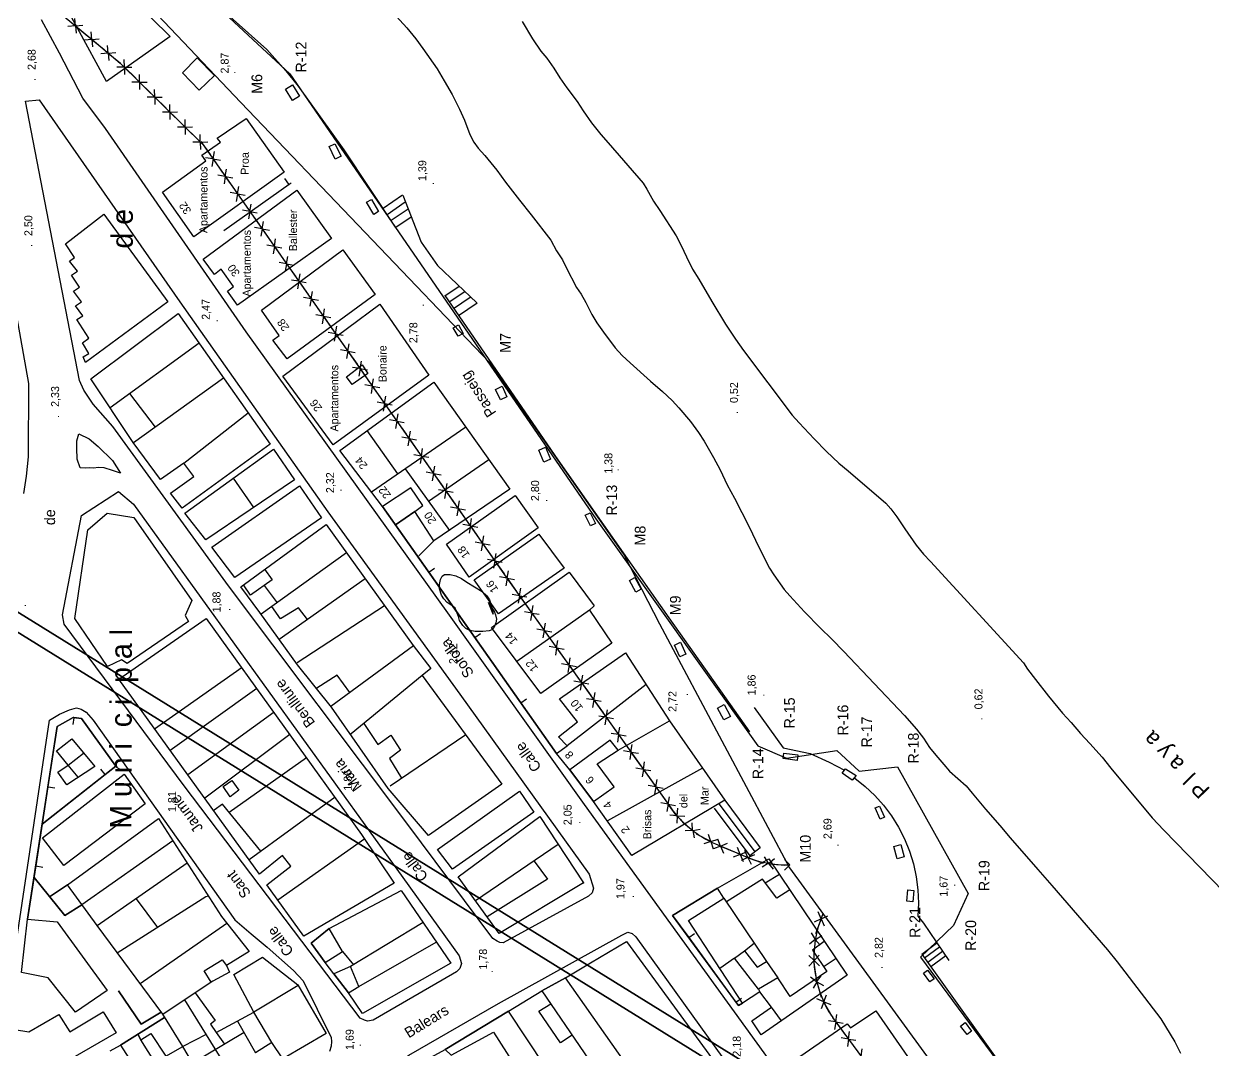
# Model space of a CAD drawing. Extents: x 748454 to 749044, y 4316681 to 4317708.
# Drawn here: x 748690 to 748912.9, y 4316822.8 to 4317015.2 of the extents above; entities that cross this region are included whole.
import ezdxf
from ezdxf.enums import TextEntityAlignment as Align

# ---------------------------------------------------------------- set-up
doc = ezdxf.new("R2010")
doc.units = 0
doc.linetypes.add('DASHED', pattern=[0])
doc.linetypes.add('DIVIDE', pattern=[0])
doc.layers.get('0').update_dxf_attribs({"linetype": 'CONTINUOUS'})
for name, color, linetype in [('1', 7, 'CONTINUOUS'), ('11', 7, 'CONTINUOUS'), ('24', 7, 'CONTINUOUS'), ('3', 7, 'CONTINUOUS'), ('32', 7, 'CONTINUOUS'), ('33', 7, 'CONTINUOUS'), ('39', 7, 'CONTINUOUS'), ('44', 7, 'CONTINUOUS'), ('48', 7, 'CONTINUOUS'), ('50', 7, 'CONTINUOUS'), ('53', 7, 'CONTINUOUS'), ('PATTERN_CLASS', 7, 'CONTINUOUS')]:
    doc.layers.add(name, color=color, linetype=linetype)

msp = doc.modelspace()

# ---------------------------------------------------------------- linework, layer by layer
at = {"layer": '1', "color": 0, "linetype": 'CONTINUOUS'}
for p, q in [((748739.73, 4316985.13), (748738.98, 4316986.19)), ((748757.36, 4316980.62), (748761.03, 4316983.12)), ((748758.13, 4316979.48), (748761.53, 4316981.8)), ((748758.88, 4316978.38), (748762.04, 4316980.54)), ((748759.77, 4316977.07), (748762.63, 4316979.02)), ((748768.95, 4316964.22), (748771.61, 4316966.04)), ((748769.76, 4316963.06), (748772.67, 4316965.04)), ((748770.59, 4316961.85), (748773.69, 4316963.97)), ((748771.51, 4316960.5), (748774.97, 4316962.86)), ((748757.27, 4316924.68), (748765.91, 4316912.42)), ((748763.32, 4316923.74), (748759.67, 4316921.28)), ((748764.08, 4316915.46), (748766.89, 4316918.25)), ((748765.93, 4316912.42), (748766.99, 4316913.17)), ((748765.91, 4316912.41), (748774.55, 4316900.15)), ((748774.57, 4316900.15), (748775.63, 4316900.9)), ((748783.21, 4316887.88), (748784.27, 4316888.63)), ((748699.42, 4316885.11), (748699.25, 4316883.83)), ((748705.27, 4316874.44), (748704.46, 4316875.46)), ((748792.38, 4316875.34), (748796.82, 4316869.39)), ((748694.57, 4316872.14), (748692.29, 4316857.32)), ((748694.58, 4316872.14), (748695.87, 4316871.94)), ((748820.37, 4316868.88), (748827.04, 4316859.93)), ((748821.39, 4316869.64), (748828.06, 4316860.69)), ((748819.41, 4316868.16), (748826.08, 4316859.21)), ((748828.06, 4316860.69), (748826.08, 4316859.21)), ((748692.29, 4316857.31), (748690.75, 4316847.33)), ((748692.3, 4316857.31), (748693.59, 4316857.11)), ((748698.2, 4316853.77), (748694.88, 4316851.52)), ((748857.57, 4316847.88), (748858.62, 4316846.56)), ((748858.62, 4316846.56), (748863.38, 4316839.56)), ((748814.66, 4316843.89), (748815.71, 4316844.66)), ((748858.31, 4316840.8), (748861.08, 4316842.86)), ((748858.85, 4316840.07), (748861.62, 4316842.13)), ((748858.31, 4316840.8), (748876.71, 4316815.11)), ((748859.45, 4316839.26), (748862.22, 4316841.32)), ((748860.04, 4316838.46), (748862.81, 4316840.52)), ((748748.12, 4316837.08), (748750.91, 4316833.53)), ((748791.58, 4316836.31), (748787.13, 4316833.91)), ((748823.49, 4316831.77), (748824.54, 4316832.53)), ((748716.43, 4316828.92), (748708.15, 4316823.74)), ((748780.84, 4316830.06), (748769.03, 4316822.9)), ((748711.95, 4316824.72), (748711.39, 4316825.77))]:
    msp.add_line(p, q, dxfattribs=at)
for points in [[(748711.91, 4317030.58), (748714.7, 4317028.09), (748723.93, 4317021.1), (748729.28, 4317016.03), (748735.59, 4317010.39), (748739.17, 4317006.39), (748741.44, 4317003.54), (748750.02, 4316991.57), (748759.66, 4316977.07)], [(748719.78, 4317006.02), (748722.53, 4317008.85), (748725.8, 4317005.51), (748722.92, 4317002.75), (748719.78, 4317006.02)], [(748739.1, 4317002.97), (748740.37, 4317003.76), (748741.68, 4317001.64), (748740.41, 4317000.85), (748739.1, 4317002.97)], [(748738.83, 4316987.4), (748721.92, 4316975.24), (748716.01, 4316983.67), (748724.14, 4316989.5), (748723.41, 4316990.58), (748726.87, 4316993.01), (748726.3, 4316993.79), (748731.68, 4316997.46), (748738.83, 4316987.4)], [(748747.24, 4316992.19), (748748.32, 4316992.72), (748749.48, 4316990.38), (748748.4, 4316989.85), (748747.24, 4316992.19)], [(748727.5, 4316976.44), (748739.74, 4316985.12), (748740.12, 4316985.39)], [(748747.69, 4316974.95), (748730.09, 4316962.48), (748728.19, 4316965.06), (748729.33, 4316965.95), (748727.05, 4316969.18), (748725.75, 4316968.23), (748723.62, 4316971.09), (748741.21, 4316984.03), (748747.69, 4316974.95)], [(748754.28, 4316981.74), (748755.2, 4316982.28), (748756.53, 4316980.02), (748755.61, 4316979.48), (748754.28, 4316981.74)], [(748761.04, 4316983.09), (748764.48, 4316974.29), (748767.55, 4316969.9), (748774.94, 4316962.88)], [(748717.03, 4316963.07), (748701.58, 4316951.73), (748701.13, 4316952.74), (748702.22, 4316953.42), (748701.06, 4316955.42), (748702.2, 4316956.27), (748699.98, 4316959.77), (748701.09, 4316960.43), (748699.74, 4316962.33), (748700.85, 4316963.07), (748699.38, 4316965.1), (748700.45, 4316965.8), (748698.99, 4316968.09), (748700.1, 4316968.83), (748698.62, 4316970.7), (748699.54, 4316971.42), (748697.82, 4316973.95), (748705.02, 4316979.51), (748717.03, 4316963.07)], [(748755.87, 4316964.46), (748739.41, 4316952.39), (748736.73, 4316955.87), (748737.87, 4316956.76), (748734.57, 4316961.51), (748749.81, 4316972.83), (748755.87, 4316964.46)], [(748768.92, 4316964.27), (748790.12, 4316933.48), (748810.91, 4316903.83), (748826.02, 4316882.45)], [(748765.96, 4316949.31), (748748, 4316936.24), (748738.59, 4316949.12), (748756.74, 4316962.64), (748765.96, 4316949.31)], [(748718.96, 4316960.9), (748736.18, 4316936.4), (748719.7, 4316924.37), (748717.51, 4316927.19), (748721.87, 4316930.36), (748720.01, 4316932.81), (748715.68, 4316929.79), (748710.54, 4316936.72), (748702.6, 4316948.67), (748718.96, 4316960.9)], [(748770.51, 4316958.22), (748771.47, 4316958.77), (748772.38, 4316957.17), (748771.42, 4316956.62), (748770.51, 4316958.22)], [(748750.51, 4316949.04), (748753.43, 4316951.27), (748754.51, 4316949.67), (748751.58, 4316947.6), (748750.51, 4316949.04)], [(748781.11, 4316927.93), (748766.89, 4316918.25), (748763.32, 4316923.74), (748764.83, 4316924.89), (748762.57, 4316928.23), (748757.27, 4316924.68), (748749.27, 4316935.23), (748766.89, 4316948.04), (748781.11, 4316927.93)], [(748778.45, 4316946.67), (748779.66, 4316947.24), (748780.58, 4316945.29), (748779.37, 4316944.72), (748778.45, 4316946.67)], [(748720.21, 4316923.48), (748736.82, 4316935.44), (748740.78, 4316929.7), (748724.18, 4316918.48), (748720.21, 4316923.48)], [(748786.54, 4316935.27), (748787.81, 4316935.81), (748788.76, 4316933.57), (748787.49, 4316933.03), (748786.54, 4316935.27)], [(748725.29, 4316917.06), (748741.69, 4316928.56), (748745.8, 4316922.58), (748729.57, 4316911.41), (748725.29, 4316917.06)], [(748786.41, 4316920.69), (748773.52, 4316911.47), (748769.27, 4316917.62), (748782.1, 4316926.76), (748786.41, 4316920.69)], [(748721.54, 4316907.06), (748720.29, 4316904.3), (748720.9, 4316903.15), (748709.41, 4316895.26), (748708.33, 4316895.98), (748705.73, 4316894.68), (748699.59, 4316903.71), (748702.04, 4316920.33), (748705.63, 4316923.44), (748710.67, 4316922.66), (748721.54, 4316907.06)], [(748795.25, 4316923.06), (748796.19, 4316923.53), (748797.19, 4316921.54), (748796.25, 4316921.07), (748795.25, 4316923.06)], [(748730.69, 4316909.67), (748746.69, 4316921.36), (748762.98, 4316898.66), (748766.29, 4316894.33), (748764.69, 4316893.05), (748779.6, 4316872.64), (748765.89, 4316863.03), (748758.34, 4316871.81), (748747.7, 4316887.07), (748741.31, 4316895.01), (748734.28, 4316904.82), (748730.69, 4316909.67)], [(748791.27, 4316913.13), (748779, 4316904.6), (748774.41, 4316910.93), (748786.56, 4316919.51), (748791.27, 4316913.13)], [(748800.26, 4316899.09), (748786.91, 4316889.65), (748777.67, 4316901.99), (748792.26, 4316912.42), (748796.9, 4316906.08), (748796.06, 4316905.3), (748800.26, 4316899.09)], [(748803.56, 4316910.85), (748804.55, 4316911.37), (748805.7, 4316909.19), (748804.71, 4316908.67), (748803.56, 4316910.85)], [(748759.47, 4316854.06), (748742.54, 4316844.17), (748735.55, 4316853.77), (748740.08, 4316857.25), (748738.54, 4316859.27), (748734.21, 4316855.8), (748707.85, 4316892.31), (748724.24, 4316903.7), (748753.35, 4316863.24), (748759.47, 4316854.06)], [(748774.56, 4316900.14), (748783.2, 4316887.88), (748789.87, 4316878.41)], [(748821.39, 4316869.64), (748803.98, 4316859.3), (748796.82, 4316869.39), (748800.69, 4316872.15), (748797.48, 4316876.46), (748801.42, 4316879.04), (748799.92, 4316880.88), (748792.38, 4316875.34), (748789.87, 4316878.41), (748791.86, 4316879.84), (748790.25, 4316881.5), (748793.8, 4316884.33), (748790.44, 4316888.62), (748802.78, 4316897.29), (748811.04, 4316884.5), (748821.39, 4316869.64)], [(748811.98, 4316898.73), (748813.11, 4316899.25), (748814.12, 4316897.04), (748812.99, 4316896.52), (748811.98, 4316898.73)], [(748820.05, 4316886.91), (748821.3, 4316887.56), (748822.44, 4316885.35), (748821.19, 4316884.7), (748820.05, 4316886.91)], [(748826.92, 4316887), (748832.33, 4316879.46), (748837.41, 4316878.39), (748840.93, 4316876.79), (748843.82, 4316875.27)], [(748693.49, 4316865.14), (748705.27, 4316874.43), (748707.29, 4316876.02), (748700.85, 4316884.94), (748699.43, 4316885.13)], [(748699.42, 4316885.13), (748699.26, 4316885.15), (748696.31, 4316883.44), (748694.57, 4316872.15)], [(748703.34, 4316875.97), (748698.07, 4316872.52), (748696.4, 4316874.89), (748698.32, 4316876.23), (748696.17, 4316878.91), (748699.05, 4316881.12), (748703.34, 4316875.97)], [(748832.48, 4316878.46), (748835.11, 4316878.12), (748834.98, 4316877.09), (748832.35, 4316877.43), (748832.48, 4316878.46)], [(748843.4, 4316874.74), (748844.02, 4316875.52), (748845.99, 4316874.28), (748845.28, 4316873.41), (748843.4, 4316874.74)], [(748712.81, 4316868.95), (748697.54, 4316857.38), (748693.52, 4316862.59), (748708.87, 4316874.54), (748712.81, 4316868.95)], [(748730.32, 4316871.53), (748728.68, 4316870.3), (748727.38, 4316872.24), (748729.01, 4316873.35), (748730.32, 4316871.53)], [(748845.74, 4316873.76), (748847.69, 4316872.23), (748849.5, 4316870.53), (748851.16, 4316868.69), (748852.65, 4316866.71), (748853.96, 4316864.6), (748855.09, 4316862.39), (748856.02, 4316860.09), (748856.75, 4316857.72), (748857.28, 4316855.3), (748857.59, 4316852.84), (748857.68, 4316850.36), (748857.57, 4316847.88)], [(748767.57, 4316860.41), (748782.96, 4316871.33), (748785.64, 4316867.39), (748770.4, 4316856.69), (748767.57, 4316860.41)], [(748849.58, 4316868.19), (748850.42, 4316868.55), (748851.33, 4316866.43), (748850.49, 4316866.07), (748849.58, 4316868.19)], [(748714.71, 4316820.32), (748711.95, 4316824.72), (748713.87, 4316825.91), (748716.63, 4316821.62), (748719.86, 4316823.49), (748716.06, 4316829.5), (748703.76, 4316846.12), (748698.2, 4316853.77), (748715.25, 4316866.22)], [(748715.25, 4316866.22), (748727.08, 4316847.82), (748732.28, 4316841.26), (748728.01, 4316838.63), (748728.6, 4316837.42), (748725.48, 4316835.71), (748722.15, 4316833.53), (748725.87, 4316828.31), (748725.01, 4316827.67), (748726.1, 4316826.07), (748733.15, 4316829.89), (748729.41, 4316836.94), (748734.76, 4316840.21), (748741.38, 4316835.05), (748746.69, 4316825.9), (748738.56, 4316821.12), (748736.5, 4316824.24), (748733.47, 4316822.3)], [(748786.77, 4316866.56), (748794.93, 4316854.12), (748779.12, 4316844.65), (748771.41, 4316855.29), (748786.77, 4316866.56)], [(748853.07, 4316860.96), (748854.39, 4316861.31), (748855.01, 4316859), (748853.69, 4316858.65), (748853.07, 4316860.96)], [(748844.36, 4316836.85), (748828.21, 4316825.63), (748826.49, 4316828.3), (748830.17, 4316830.84), (748827.95, 4316833.73), (748824.72, 4316831.61), (748814.61, 4316847.1), (748821.21, 4316851.28), (748820.03, 4316853.17), (748829.67, 4316858.66), (748844.36, 4316836.85)], [(748691.95, 4316855.13), (748697.7, 4316848.03), (748700.91, 4316850.03)], [(748770.07, 4316839.1), (748753.5, 4316829.67), (748750.91, 4316833.53), (748752.81, 4316834.71), (748751.28, 4316838.44), (748748.12, 4316837.08), (748746.53, 4316839.2), (748749.78, 4316841.3), (748747.27, 4316845.56), (748760.77, 4316852.69), (748770.07, 4316839.1)], [(748820.03, 4316853.17), (748811.61, 4316848.05), (748814.64, 4316843.89), (748823.48, 4316831.76), (748823.94, 4316831.13), (748824.72, 4316831.61)], [(748855.68, 4316852.84), (748856.8, 4316852.74), (748856.61, 4316850.59), (748855.49, 4316850.69), (748855.68, 4316852.84)], [(748705.67, 4316833.94), (748699.75, 4316829.91), (748694.61, 4316836.31), (748689.62, 4316837.33), (748690.75, 4316847.33), (748696.3, 4316846.82), (748705.67, 4316833.94)], [(748747.27, 4316845.56), (748743.91, 4316842.83), (748746.53, 4316839.2)], [(748820.28, 4316819.49), (748809.05, 4316811.44), (748791.58, 4316836.31), (748796.23, 4316839.14), (748802.99, 4316843.14), (748820.28, 4316819.49)], [(748827.73, 4316834.19), (748823.21, 4316840.01), (748825.09, 4316841.38), (748827.47, 4316838.36), (748829.23, 4316839.37), (748831.31, 4316836.31), (748827.73, 4316834.19)], [(748858.64, 4316837.22), (748859.41, 4316837.79), (748860.61, 4316836.15), (748859.84, 4316835.58), (748858.64, 4316837.22)], [(748707.77, 4316833.92), (748712, 4316827.62), (748715.78, 4316829.87)], [(748802.99, 4316810.66), (748796.86, 4316806.38), (748791.93, 4316813.6), (748780.49, 4316806.44), (748787.22, 4316796.07), (748780.89, 4316791.61), (748761.57, 4316818.82), (748769.03, 4316822.9), (748770.14, 4316821.84), (748778.06, 4316826.18), (748783.92, 4316816.97), (748787.72, 4316819.71), (748780.84, 4316830.06), (748787.13, 4316833.91), (748802.99, 4316810.66)], [(748707.35, 4316826.02), (748692.3, 4316817.33), (748686.92, 4316817.84), (748688.31, 4316826.64), (748690.97, 4316826.24), (748696.59, 4316829.44), (748698.65, 4316826.24), (748704.91, 4316829.97), (748707.35, 4316826.02)], [(748849.7, 4316830.14), (748858.34, 4316817.7), (748843.71, 4316807.54), (748834.67, 4316821), (748844.36, 4316827.7), (748844.97, 4316826.95), (748849.7, 4316830.14)], [(748865.57, 4316827.29), (748866.43, 4316827.95), (748867.66, 4316826.36), (748866.8, 4316825.7), (748865.57, 4316827.29)], [(748706.2, 4316822.63), (748708.15, 4316823.74), (748711.42, 4316818.63)]]:
    msp.add_lwpolyline(points, dxfattribs=at)
at = {"layer": '11', "color": 0, "linetype": 'CONTINUOUS'}
for points in [[(748677.54, 4317021.69), (748683.01, 4316992.05), (748690.93, 4316947.77), (748690.88, 4316933.99), (748690.51, 4316930.42), (748689.95, 4316927.13)], [(748923.79, 4316700), (748922.47, 4316701.56), (748918.82, 4316705.88), (748903.36, 4316724.68), (748900.81, 4316725.14), (748895.61, 4316731.25), (748857.47, 4316782.98), (748831.69, 4316818.24), (748795.1, 4316868.82), (748769.52, 4316904.75), (748731.71, 4316957.44), (748705.33, 4316995.57), (748701.1, 4317001.26), (748696.71, 4317009.71), (748693.37, 4317015.93)], [(748795.97, 4316855.77), (748796.78, 4316853.17), (748796.55, 4316852.27), (748795.87, 4316851.64), (748779.86, 4316842.92), (748779.27, 4316842.99), (748778.73, 4316843.22), (748777.92, 4316843.7), (748761.8, 4316865.33), (748728.38, 4316909.83), (748706.71, 4316939.72), (748703.05, 4316943.9), (748701.31, 4316946.53), (748700.47, 4316948.33), (748690.33, 4317000.7), (748692.91, 4317000.92), (748719.26, 4316963.05), (748747.04, 4316923.72)], [(748708.17, 4316930.98), (748706.68, 4316931.44), (748705.09, 4316931.97), (748703.97, 4316931.99), (748703.13, 4316931.92), (748702.43, 4316931.93), (748701.67, 4316931.87), (748700.59, 4316931.93), (748700.06, 4316933.57), (748699.95, 4316935.63), (748700, 4316937.03), (748700.33, 4316938.31), (748702.29, 4316937.39), (748703.95, 4316935.94), (748706.67, 4316933.31), (748708.17, 4316930.98)], [(748771.63, 4316840.46), (748772.04, 4316839), (748771.77, 4316838.1), (748771.11, 4316837.45), (748770.39, 4316837.03), (748755.53, 4316828.4), (748754.42, 4316828.19), (748753.9, 4316828.4), (748753.04, 4316828.79), (748720.06, 4316872.34), (748697.57, 4316902.67), (748697.28, 4316904.4), (748700.87, 4316923.01), (748707.76, 4316927.49), (748710.6, 4316925.13), (748761.08, 4316855.15), (748771.63, 4316840.46)], [(748747.04, 4316923.72), (748771.73, 4316889.51), (748795.97, 4316855.77)], [(748686.83, 4316831.07), (748694.83, 4316884.64), (748696.7, 4316885.8), (748698.58, 4316886.6), (748699.93, 4316886.95), (748700.81, 4316886.7), (748701.7, 4316886.14), (748703.02, 4316884.66), (748729.58, 4316847.23), (748732.64, 4316844.58), (748735.62, 4316842.11), (748740.57, 4316837.73), (748742.36, 4316835.75), (748747.64, 4316825.18), (748747.67, 4316824.4), (748747.63, 4316823.51), (748747.34, 4316822.54)], [(748821.17, 4316821.13), (748821.73, 4316820.09), (748821.29, 4316819.2), (748802.11, 4316805.55), (748780.9, 4316790.8), (748779.91, 4316790.67), (748760.08, 4316817.77), (748759.96, 4316818.97), (748760.21, 4316819.89), (748760.46, 4316820.33), (748760.91, 4316820.86), (748761.1, 4316821.05), (748761.61, 4316821.43), (748762.18, 4316821.83), (748778.99, 4316831.53), (748802.1, 4316844.36), (748803.23, 4316844.87), (748804.03, 4316844.67), (748804.7, 4316844.03), (748821.17, 4316821.13)]]:
    msp.add_lwpolyline(points, dxfattribs=at)
msp.add_point((748794.93, 4316854.12), dxfattribs=at)
at = {"layer": '24', "color": 0, "linetype": 'CONTINUOUS'}
msp.add_lwpolyline([(748783.44, 4317015.61), (748785.38, 4317012.41), (748786.94, 4317010.06), (748788.03, 4317008.74), (748789.36, 4317006.9), (748790.48, 4317005.08), (748791.81, 4317003.2), (748793.75, 4317000.62), (748794.87, 4316998.87), (748796.44, 4316996.65), (748798.15, 4316994.44), (748799.56, 4316992.87), (748806.08, 4316985.33), (748806.78, 4316984.22), (748808.07, 4316981.94), (748809.23, 4316980.2), (748812.29, 4316975.43), (748813.22, 4316973.67), (748814.2, 4316971.51), (748815.38, 4316969.22), (748816.54, 4316967.3), (748818.96, 4316963.13), (748821.52, 4316958.91), (748823.38, 4316956.06), (748824.89, 4316953.98), (748834.05, 4316941.82), (748835.33, 4316940.39), (748838.13, 4316937.37), (748840.45, 4316935.03), (748842.79, 4316932.81), (748844.51, 4316931.39), (748851.58, 4316925.33), (748852.54, 4316924.26), (748853.65, 4316922.75), (748855.15, 4316920.5), (748857.26, 4316917.47), (748858.62, 4316915.78), (748859.96, 4316914.37), (748877.35, 4316895.38), (748878.13, 4316894.23), (748879.63, 4316892.26), (748882.08, 4316889.17), (748884.71, 4316885.97), (748886.32, 4316884.23), (748888.06, 4316882.16), (748889.8, 4316880.29), (748892.11, 4316877.69), (748893.75, 4316875.65), (748901.5, 4316866.35), (748903.68, 4316864.03), (748914.93, 4316852.49)], dxfattribs=at)
at = {"layer": '3', "color": 0, "linetype": 'CONTINUOUS'}
for p, q in [((748722.89, 4316955.3), (748706.21, 4316943.23)), ((748727.48, 4316948.78), (748710.62, 4316936.62)), ((748714.74, 4316939.59), (748709.89, 4316945.9)), ((748720.01, 4316932.81), (748732.07, 4316942.25)), ((748772.86, 4316939.57), (748755.19, 4316927.42)), ((748760.14, 4316930.83), (748754.37, 4316938.94)), ((748777.2, 4316933.46), (748765.88, 4316925.66)), ((748761.49, 4316931.75), (748769.79, 4316920.22)), ((748729.25, 4316929.99), (748733.11, 4316924.52)), ((748750.5, 4316916.05), (748734.51, 4316904.49)), ((748754.02, 4316911.15), (748737.91, 4316899.76)), ((748735.11, 4316909.92), (748737.52, 4316906.66)), ((748757.63, 4316906.11), (748741.25, 4316895.41)), ((748796.06, 4316905.3), (748782.41, 4316895.66)), ((748763.05, 4316898.57), (748747.59, 4316887.2)), ((748714.55, 4316883.04), (748730.94, 4316894.6)), ((748764.69, 4316893.05), (748751.36, 4316882.07)), ((748733.68, 4316890.59), (748717.47, 4316878.98)), ((748806.64, 4316891.31), (748791.86, 4316879.84)), ((748720.75, 4316874.44), (748736.94, 4316886.22)), ((748801.42, 4316879.04), (748811.04, 4316884.5)), ((748739.91, 4316881.93), (748723.95, 4316870.01)), ((748751.36, 4316882.07), (748751.28, 4316881.94)), ((748772.85, 4316881.88), (748758.67, 4316872.3)), ((748728.5, 4316867.37), (748742.99, 4316877.63)), ((748817.22, 4316875.62), (748799.4, 4316865.75)), ((748748.4, 4316870.2), (748732.27, 4316858.49)), ((748717.96, 4316862.01), (748700.92, 4316850.03)), ((748753.97, 4316862.42), (748737.62, 4316850.92)), ((748790.2, 4316861.32), (748774.67, 4316850.8)), ((748720.64, 4316857.83), (748703.79, 4316846.08)), ((748828.97, 4316854.16), (748831.63, 4316855.76)), ((748724.14, 4316851.51), (748707.56, 4316840.99)), ((748711.09, 4316851.17), (748715.12, 4316845.79)), ((748724.63, 4316851.64), (748724.14, 4316851.51)), ((748821.21, 4316851.28), (748829.23, 4316839.37)), ((748728.11, 4316846.52), (748711.84, 4316835.2)), ((748764.87, 4316846.69), (748751.28, 4316838.44)), ((748752.81, 4316834.71), (748767.31, 4316843)), ((748825.09, 4316841.38), (748826.9, 4316842.82)), ((748749.78, 4316841.3), (748751.83, 4316838.78)), ((748823.21, 4316840.01), (748820.48, 4316838.11)), ((748842.26, 4316839.97), (748840.01, 4316838.44)), ((748741.47, 4316834.9), (748733.15, 4316829.89)), ((748722.15, 4316833.53), (748716.08, 4316829.47)), ((748827.73, 4316834.19), (748827.95, 4316833.73)), ((748720.16, 4316832.2), (748730.27, 4316815.93)), ((748832, 4316828.3), (748830.17, 4316830.84)), ((748730.08, 4316828.23), (748733.47, 4316822.3)), ((748736.5, 4316824.24), (748733.15, 4316829.89)), ((748731.31, 4316826.07), (748691.38, 4316802.37)), ((748726.1, 4316826.07), (748727.66, 4316823.9)), ((748724.19, 4316825.7), (748719.86, 4316823.49)), ((748725.94, 4316813.26), (748719.86, 4316823.49))]:
    msp.add_line(p, q, dxfattribs=at)
for points in [[(748735.16, 4316912.93), (748736.56, 4316910.93), (748732.5, 4316908.11), (748731.21, 4316910.05)], [(748743.22, 4316903.52), (748741.53, 4316905.68), (748738.12, 4316903.67), (748736.53, 4316905.95)], [(748751.15, 4316889.82), (748748.79, 4316893.1), (748744.95, 4316890.63)], [(748753.76, 4316884.04), (748756.41, 4316880.08), (748758.82, 4316881.86), (748760.66, 4316879.03), (748758.56, 4316877.45), (748760.84, 4316873.76)], [(748700.23, 4316873.93), (748698.32, 4316876.23), (748701.24, 4316878.48)], [(748734.47, 4316860.08), (748727.27, 4316868.87), (748725.73, 4316867.78)], [(748785.65, 4316858.24), (748788.16, 4316854.81), (748776.85, 4316847.79)], [(748833.61, 4316852.81), (748831.16, 4316851.25), (748828.44, 4316854.86), (748821.7, 4316850.56)], [(748840.04, 4316843.17), (748837.81, 4316841.5), (748840.5, 4316837.53), (748833.65, 4316832.82), (748831.31, 4316836.31)], [(748725.15, 4316835.5), (748723.84, 4316837.67), (748727.23, 4316839.74), (748728.01, 4316838.63)], [(748792.8, 4316825.59), (748790.59, 4316824.16), (748786.55, 4316830.07), (748788.79, 4316831.47)]]:
    msp.add_lwpolyline(points, dxfattribs=at)
at = {"layer": '32', "color": 0, "linetype": 'DASHED'}
msp.add_lwpolyline([(748500, 4317283.54), (748506.28, 4317275.92), (748541.62, 4317231.65), (748600.74, 4317157.9), (748659.93, 4317082.38), (748685.19, 4317052.54), (748688.19, 4317054.54), (748699.02, 4317042.59), (748716.23, 4317026.88), (748721.66, 4317022.82), (748739.87, 4317005.81), (748797.21, 4316922.4), (748827.57, 4316879.83), (748832.96, 4316877.52), (748842.42, 4316878.95), (748846.58, 4316875.06), (748853.75, 4316875.92), (748867, 4316852.13), (748864.27, 4316846.14), (748858.09, 4316840.23), (748899.57, 4316784), (748918.43, 4316758.11)], dxfattribs=at)
at = {"layer": '33', "color": 0, "linetype": 'CONTINUOUS'}
for p, q in [((748699.7, 4317014.83), (748699.57, 4317016.23)), ((748699.7, 4317014.83), (748698.29, 4317014.69)), ((748699.7, 4317014.83), (748701.11, 4317014.96)), ((748699.7, 4317014.83), (748699.84, 4317013.42)), ((748699.7, 4317014.83), (748702.01, 4317012.91)), ((748702.79, 4317012.28), (748702.65, 4317013.69)), ((748702.79, 4317012.28), (748701.38, 4317012.14)), ((748702.79, 4317012.28), (748704.19, 4317012.41)), ((748702.79, 4317012.28), (748702.92, 4317010.87)), ((748702.79, 4317012.28), (748705.09, 4317010.36)), ((748705.86, 4317009.72), (748705.73, 4317011.13)), ((748705.86, 4317009.72), (748704.45, 4317009.59)), ((748705.86, 4317009.72), (748707.27, 4317009.85)), ((748705.86, 4317009.72), (748705.99, 4317008.31)), ((748705.86, 4317009.72), (748708.17, 4317007.8)), ((748708.88, 4317007.09), (748707.46, 4317007.09)), ((748708.88, 4317007.09), (748708.87, 4317008.51)), ((748708.88, 4317007.09), (748710.29, 4317007.1)), ((748708.88, 4317007.09), (748708.88, 4317005.68)), ((748708.88, 4317007.09), (748711.01, 4317004.99)), ((748711.72, 4317004.28), (748710.31, 4317004.28)), ((748711.72, 4317004.28), (748711.71, 4317005.7)), ((748711.72, 4317004.28), (748713.14, 4317004.29)), ((748711.72, 4317004.28), (748711.73, 4317002.87)), ((748711.72, 4317004.28), (748713.86, 4317002.18)), ((748714.57, 4317001.47), (748714.56, 4317002.89)), ((748714.57, 4317001.47), (748713.15, 4317001.47)), ((748714.57, 4317001.47), (748715.98, 4317001.48)), ((748714.57, 4317001.47), (748714.58, 4317000.06)), ((748714.57, 4317001.47), (748716.7, 4316999.37)), ((748717.42, 4316998.66), (748717.41, 4317000.08)), ((748717.42, 4316998.66), (748716, 4316998.66)), ((748717.42, 4316998.66), (748718.83, 4316998.67)), ((748717.42, 4316998.66), (748717.42, 4316997.25)), ((748717.42, 4316998.66), (748719.55, 4316996.56)), ((748720.26, 4316995.85), (748718.85, 4316995.85)), ((748720.26, 4316995.85), (748720.25, 4316997.27)), ((748720.26, 4316995.85), (748721.68, 4316995.86)), ((748720.26, 4316995.85), (748720.27, 4316994.44)), ((748720.26, 4316995.85), (748722.4, 4316993.75)), ((748723.11, 4316993.04), (748721.69, 4316993.04)), ((748723.11, 4316993.04), (748723.1, 4316994.46)), ((748723.11, 4316993.04), (748724.52, 4316993.05)), ((748723.11, 4316993.04), (748723.12, 4316991.63)), ((748723.21, 4316993.13), (748724.93, 4316990.67)), ((748725.51, 4316989.86), (748725.75, 4316991.25)), ((748725.51, 4316989.86), (748724.11, 4316990.1)), ((748725.51, 4316989.86), (748725.26, 4316988.46)), ((748725.51, 4316989.86), (748726.9, 4316989.61)), ((748725.51, 4316989.86), (748727.23, 4316987.4)), ((748727.8, 4316986.58), (748726.41, 4316986.83)), ((748727.8, 4316986.58), (748727.56, 4316985.19)), ((748727.8, 4316986.58), (748728.05, 4316987.97)), ((748727.8, 4316986.58), (748729.2, 4316986.34)), ((748727.8, 4316986.58), (748729.52, 4316984.12)), ((748730.1, 4316983.3), (748730.34, 4316984.7)), ((748730.1, 4316983.3), (748728.71, 4316983.55)), ((748730.1, 4316983.3), (748729.85, 4316981.91)), ((748730.1, 4316983.3), (748731.49, 4316983.06)), ((748730.1, 4316983.3), (748731.82, 4316980.85)), ((748732.39, 4316980.03), (748731, 4316980.27)), ((748732.39, 4316980.03), (748732.15, 4316978.64)), ((748732.39, 4316980.03), (748732.64, 4316981.42)), ((748732.39, 4316980.03), (748733.79, 4316979.78)), ((748732.39, 4316980.03), (748734.12, 4316977.57)), ((748734.69, 4316976.75), (748734.94, 4316978.15)), ((748734.69, 4316976.75), (748733.3, 4316977)), ((748734.69, 4316976.75), (748734.45, 4316975.36)), ((748734.69, 4316976.75), (748736.08, 4316976.51)), ((748734.69, 4316976.75), (748736.41, 4316974.3)), ((748736.99, 4316973.48), (748735.59, 4316973.72)), ((748736.99, 4316973.48), (748736.74, 4316972.08)), ((748736.99, 4316973.48), (748737.23, 4316974.87)), ((748736.99, 4316973.48), (748738.38, 4316973.23)), ((748736.99, 4316973.48), (748738.71, 4316971.02)), ((748739.28, 4316970.2), (748739.53, 4316971.6)), ((748739.28, 4316970.2), (748737.89, 4316970.45)), ((748739.28, 4316970.2), (748739.04, 4316968.81)), ((748739.28, 4316970.2), (748740.67, 4316969.96)), ((748739.28, 4316970.2), (748741, 4316967.75)), ((748741.58, 4316966.93), (748740.18, 4316967.17)), ((748741.58, 4316966.93), (748741.33, 4316965.53)), ((748741.58, 4316966.93), (748741.82, 4316968.32)), ((748741.58, 4316966.93), (748742.97, 4316966.68)), ((748741.58, 4316966.93), (748743.3, 4316964.47)), ((748743.87, 4316963.65), (748744.12, 4316965.04)), ((748743.87, 4316963.65), (748742.48, 4316963.9)), ((748743.87, 4316963.65), (748743.63, 4316962.26)), ((748743.87, 4316963.65), (748745.27, 4316963.41)), ((748743.87, 4316963.65), (748745.6, 4316961.19)), ((748746.17, 4316960.38), (748744.78, 4316960.62)), ((748746.17, 4316960.38), (748745.92, 4316958.98)), ((748746.17, 4316960.38), (748746.41, 4316961.77)), ((748746.17, 4316960.38), (748747.56, 4316960.13)), ((748746.17, 4316960.38), (748747.89, 4316957.92)), ((748748.46, 4316957.1), (748747.07, 4316957.34)), ((748748.46, 4316957.1), (748748.71, 4316958.49)), ((748748.46, 4316957.1), (748748.22, 4316955.71)), ((748748.46, 4316957.1), (748749.86, 4316956.85)), ((748748.46, 4316957.1), (748750.19, 4316954.64)), ((748750.76, 4316953.82), (748751.01, 4316955.22)), ((748750.76, 4316953.82), (748749.37, 4316954.07)), ((748750.76, 4316953.82), (748750.52, 4316952.43)), ((748750.76, 4316953.82), (748752.15, 4316953.58)), ((748750.76, 4316953.82), (748752.48, 4316951.37)), ((748753.06, 4316950.55), (748751.66, 4316950.79)), ((748753.06, 4316950.55), (748753.3, 4316951.94)), ((748753.06, 4316950.55), (748752.81, 4316949.16)), ((748753.06, 4316950.55), (748754.45, 4316950.3)), ((748753.06, 4316950.55), (748754.78, 4316948.09)), ((748755.35, 4316947.27), (748755.6, 4316948.67)), ((748755.35, 4316947.27), (748753.96, 4316947.52)), ((748755.35, 4316947.27), (748755.11, 4316945.88)), ((748755.35, 4316947.27), (748756.74, 4316947.03)), ((748755.35, 4316947.27), (748757.07, 4316944.82)), ((748757.65, 4316944), (748756.26, 4316944.24)), ((748757.65, 4316944), (748757.4, 4316942.6)), ((748757.65, 4316944), (748757.89, 4316945.39)), ((748757.65, 4316944), (748759.04, 4316943.75)), ((748757.65, 4316944), (748759.37, 4316941.54)), ((748759.94, 4316940.72), (748760.19, 4316942.11)), ((748759.94, 4316940.72), (748758.55, 4316940.97)), ((748759.94, 4316940.72), (748759.7, 4316939.33)), ((748759.94, 4316940.72), (748761.34, 4316940.48)), ((748759.94, 4316940.72), (748761.67, 4316938.27)), ((748762.24, 4316937.45), (748760.85, 4316937.69)), ((748762.24, 4316937.45), (748761.99, 4316936.05)), ((748762.24, 4316937.45), (748762.48, 4316938.84)), ((748762.24, 4316937.45), (748763.63, 4316937.2)), ((748762.24, 4316937.45), (748763.96, 4316934.99)), ((748764.54, 4316934.17), (748764.78, 4316935.56)), ((748764.54, 4316934.17), (748763.14, 4316934.42)), ((748764.54, 4316934.17), (748764.29, 4316932.78)), ((748764.54, 4316934.17), (748765.93, 4316933.93)), ((748764.54, 4316934.17), (748766.26, 4316931.71)), ((748766.83, 4316930.9), (748765.44, 4316931.14)), ((748766.83, 4316930.9), (748766.59, 4316929.5)), ((748766.83, 4316930.9), (748767.08, 4316932.29)), ((748766.83, 4316930.9), (748768.22, 4316930.65)), ((748766.83, 4316930.9), (748768.55, 4316928.44)), ((748769.13, 4316927.62), (748769.37, 4316929.01)), ((748769.13, 4316927.62), (748767.73, 4316927.86)), ((748769.13, 4316927.62), (748768.88, 4316926.23)), ((748769.13, 4316927.62), (748770.52, 4316927.37)), ((748769.13, 4316927.62), (748770.85, 4316925.16)), ((748771.42, 4316924.34), (748770.03, 4316924.59)), ((748771.42, 4316924.34), (748771.18, 4316922.95)), ((748771.42, 4316924.34), (748771.67, 4316925.74)), ((748771.42, 4316924.34), (748772.82, 4316924.1)), ((748771.42, 4316924.34), (748773.14, 4316921.89)), ((748773.72, 4316921.07), (748773.96, 4316922.46)), ((748773.72, 4316921.07), (748772.33, 4316921.31)), ((748773.72, 4316921.07), (748773.47, 4316919.68)), ((748773.72, 4316921.07), (748775.11, 4316920.82)), ((748773.72, 4316921.07), (748775.44, 4316918.61)), ((748776.01, 4316917.79), (748774.62, 4316918.04)), ((748776.01, 4316917.79), (748775.77, 4316916.4)), ((748776.01, 4316917.79), (748776.26, 4316919.19)), ((748776.01, 4316917.79), (748777.41, 4316917.55)), ((748776.01, 4316917.79), (748777.74, 4316915.34)), ((748778.31, 4316914.52), (748778.55, 4316915.91)), ((748778.31, 4316914.52), (748776.92, 4316914.76)), ((748778.31, 4316914.52), (748778.06, 4316913.12)), ((748778.31, 4316914.52), (748779.7, 4316914.27)), ((748778.31, 4316914.52), (748780.03, 4316912.06)), ((748780.61, 4316911.24), (748779.21, 4316911.49)), ((748780.6, 4316911.24), (748780.37, 4316909.84)), ((748780.6, 4316911.24), (748782, 4316911.01)), ((748780.6, 4316911.24), (748782.34, 4316908.8)), ((748780.61, 4316911.24), (748780.85, 4316912.63)), ((748782.92, 4316907.98), (748783.16, 4316909.38)), ((748782.92, 4316907.98), (748781.53, 4316908.22)), ((748782.92, 4316907.98), (748782.69, 4316906.59)), ((748782.92, 4316907.98), (748784.32, 4316907.75)), ((748782.92, 4316907.98), (748784.67, 4316905.54)), ((748785.25, 4316904.73), (748785.48, 4316906.12)), ((748785.25, 4316904.73), (748783.85, 4316904.96)), ((748785.25, 4316904.73), (748785.01, 4316903.33)), ((748785.25, 4316904.73), (748786.64, 4316904.49)), ((748785.25, 4316904.73), (748786.99, 4316902.28)), ((748787.57, 4316901.47), (748786.17, 4316901.7)), ((748787.57, 4316901.47), (748787.8, 4316902.86)), ((748787.57, 4316901.47), (748787.33, 4316900.07)), ((748787.57, 4316901.47), (748788.96, 4316901.23)), ((748787.57, 4316901.47), (748789.31, 4316899.03)), ((748789.89, 4316898.21), (748790.12, 4316899.61)), ((748789.89, 4316898.21), (748788.5, 4316898.45)), ((748789.89, 4316898.21), (748789.66, 4316896.82)), ((748789.89, 4316898.21), (748791.29, 4316897.98)), ((748789.89, 4316898.21), (748791.63, 4316895.77)), ((748792.21, 4316894.95), (748790.82, 4316895.19)), ((748792.21, 4316894.95), (748791.98, 4316893.56)), ((748792.21, 4316894.95), (748792.45, 4316896.35)), ((748792.21, 4316894.95), (748793.61, 4316894.72)), ((748792.21, 4316894.95), (748793.95, 4316892.51)), ((748794.53, 4316891.7), (748794.77, 4316893.09)), ((748794.53, 4316891.7), (748793.14, 4316891.93)), ((748794.53, 4316891.7), (748794.3, 4316890.3)), ((748794.53, 4316891.7), (748795.93, 4316891.46)), ((748794.53, 4316891.7), (748796.28, 4316889.25)), ((748796.86, 4316888.44), (748795.46, 4316888.67)), ((748796.86, 4316888.44), (748796.62, 4316887.05)), ((748796.86, 4316888.44), (748797.09, 4316889.84)), ((748796.86, 4316888.44), (748798.25, 4316888.21)), ((748796.86, 4316888.44), (748798.6, 4316886)), ((748799.18, 4316885.18), (748799.41, 4316886.58)), ((748799.18, 4316885.18), (748797.78, 4316885.42)), ((748799.18, 4316885.18), (748798.95, 4316883.79)), ((748799.18, 4316885.18), (748800.57, 4316884.95)), ((748799.18, 4316885.18), (748800.92, 4316882.74)), ((748801.5, 4316881.93), (748800.11, 4316882.16)), ((748801.5, 4316881.93), (748801.27, 4316880.53)), ((748801.5, 4316881.93), (748801.73, 4316883.32)), ((748801.5, 4316881.93), (748802.9, 4316881.69)), ((748801.5, 4316881.93), (748803.24, 4316879.48)), ((748803.82, 4316878.67), (748804.06, 4316880.06)), ((748803.82, 4316878.67), (748802.43, 4316878.9)), ((748803.82, 4316878.67), (748803.59, 4316877.27)), ((748803.82, 4316878.67), (748805.22, 4316878.44)), ((748803.82, 4316878.67), (748805.56, 4316876.23)), ((748806.15, 4316875.41), (748804.75, 4316875.65)), ((748806.15, 4316875.41), (748805.91, 4316874.02)), ((748806.15, 4316875.41), (748806.38, 4316876.81)), ((748806.15, 4316875.41), (748807.54, 4316875.18)), ((748806.15, 4316875.41), (748807.89, 4316872.97)), ((748808.47, 4316872.16), (748808.7, 4316873.55)), ((748808.47, 4316872.16), (748807.07, 4316872.39)), ((748808.47, 4316872.16), (748808.23, 4316870.76)), ((748808.47, 4316872.16), (748809.86, 4316871.92)), ((748808.47, 4316872.16), (748810.21, 4316869.71)), ((748810.79, 4316868.9), (748809.39, 4316869.13)), ((748810.79, 4316868.9), (748810.56, 4316867.5)), ((748812.43, 4316866.67), (748810.64, 4316869.08)), ((748810.79, 4316868.9), (748811.02, 4316870.29)), ((748810.79, 4316868.9), (748812.18, 4316868.66)), ((748812.5, 4316866.73), (748811.09, 4316866.82)), ((748812.5, 4316866.73), (748812.42, 4316865.32)), ((748812.5, 4316866.73), (748812.59, 4316868.14)), ((748812.5, 4316866.73), (748813.92, 4316866.64)), ((748815.38, 4316863.96), (748813.13, 4316865.94)), ((748815.38, 4316863.96), (748813.97, 4316863.87)), ((748815.38, 4316863.96), (748815.29, 4316865.37)), ((748815.39, 4316863.97), (748816.78, 4316864.24)), ((748815.39, 4316863.97), (748815.66, 4316862.58)), ((748818.8, 4316861.89), (748816.12, 4316863.25)), ((748818.8, 4316861.89), (748817.46, 4316861.45)), ((748818.8, 4316861.89), (748818.36, 4316863.24)), ((748818.8, 4316861.89), (748820.14, 4316862.34)), ((748818.8, 4316861.89), (748819.24, 4316860.55)), ((748820.61, 4316861.05), (748820.08, 4316862.36)), ((748820.61, 4316861.05), (748821.92, 4316861.57)), ((748820.61, 4316861.05), (748819.3, 4316860.52)), ((748820.61, 4316861.05), (748821.14, 4316859.74)), ((748820.61, 4316861.05), (748823.37, 4316859.87)), ((748824.29, 4316859.48), (748822.98, 4316858.95)), ((748824.29, 4316859.48), (748823.76, 4316860.79)), ((748824.29, 4316859.48), (748825.6, 4316860)), ((748824.29, 4316859.48), (748824.82, 4316858.16)), ((748825.75, 4316858.9), (748825.16, 4316860.19)), ((748825.75, 4316858.9), (748827.04, 4316859.49)), ((748825.75, 4316858.9), (748824.47, 4316858.32)), ((748825.75, 4316858.9), (748826.34, 4316857.62)), ((748825.75, 4316858.9), (748828.57, 4316857.86)), ((748829.59, 4316857.81), (748828.39, 4316857.06)), ((748829.59, 4316857.81), (748828.85, 4316859.01)), ((748829.59, 4316857.8), (748830.69, 4316858.69)), ((748829.59, 4316857.8), (748830.48, 4316856.7)), ((748829.59, 4316857.8), (748832.58, 4316857.49)), ((748833.58, 4316857.52), (748832.56, 4316856.53)), ((748833.58, 4316857.52), (748832.59, 4316858.53)), ((748839.46, 4316847.39), (748838.87, 4316848.68)), ((748839.46, 4316847.39), (748838.17, 4316846.8)), ((748839.46, 4316847.39), (748838.42, 4316844.58)), ((748839.46, 4316847.39), (748840.74, 4316847.99)), ((748839.46, 4316847.39), (748840.05, 4316846.11)), ((748838.37, 4316843.55), (748837.62, 4316844.75)), ((748838.37, 4316843.55), (748839.57, 4316844.3)), ((748838.36, 4316843.55), (748837.27, 4316842.66)), ((748838.36, 4316843.55), (748838.06, 4316840.57)), ((748838.36, 4316843.55), (748839.26, 4316842.46)), ((748838.14, 4316839.57), (748837.12, 4316840.54)), ((748838.14, 4316839.57), (748837.17, 4316838.54)), ((748838, 4316839.55), (748838.46, 4316836.59)), ((748838.14, 4316839.57), (748839.11, 4316840.59)), ((748838.14, 4316839.57), (748839.17, 4316838.59)), ((748838.61, 4316835.6), (748837.47, 4316836.44)), ((748838.65, 4316835.61), (748837.96, 4316834.37)), ((748838.61, 4316835.6), (748839.44, 4316836.74)), ((748838.65, 4316835.61), (748839.89, 4316834.92)), ((748838.65, 4316835.61), (748839.48, 4316832.73)), ((748839.97, 4316831.84), (748840.49, 4316833.16)), ((748839.97, 4316831.84), (748838.66, 4316832.37)), ((748839.97, 4316831.84), (748839.44, 4316830.53)), ((748839.89, 4316831.8), (748841.41, 4316829.22)), ((748839.97, 4316831.84), (748841.28, 4316831.32)), ((748842.2, 4316828.08), (748840.81, 4316828.29)), ((748842.2, 4316828.08), (748841.99, 4316826.68)), ((748842.2, 4316828.08), (748842.41, 4316829.47)), ((748842.2, 4316828.08), (748843.6, 4316827.86)), ((748842.2, 4316828.08), (748843.98, 4316825.66)), ((748844.58, 4316824.86), (748844.79, 4316826.25)), ((748844.58, 4316824.86), (748843.18, 4316825.07)), ((748844.58, 4316824.86), (748844.37, 4316823.46)), ((748844.58, 4316824.86), (748845.98, 4316824.65)), ((748844.58, 4316824.86), (748846.36, 4316822.44)), ((748846.95, 4316821.64), (748847.16, 4316823.04))]:
    msp.add_line(p, q, dxfattribs=at)
at = {"layer": '39', "color": 0, "linetype": 'CONTINUOUS'}
msp.add_lwpolyline([(748500, 4317261.85), (748510.53, 4317249.73), (748569.53, 4317181.8), (748628.43, 4317114.72), (748687.54, 4317045.95), (748730.71, 4317000.47), (748777.29, 4316951.7), (748802.54, 4316915.6), (748809.14, 4316902.7), (748833.5, 4316856.99), (748871.61, 4316804.65), (748909.73, 4316752.3), (748918.43, 4316758.11)], dxfattribs=at)
at = {"layer": '44', "color": 0, "linetype": 'CONTINUOUS'}
msp.add_lwpolyline([(748755.88, 4317021.02), (748761.81, 4317014.48), (748763.53, 4317012.4), (748764.82, 4317010.6), (748767.47, 4317006.76), (748768.83, 4317004.54), (748770.31, 4317001.92), (748771.7, 4316999.23), (748772.61, 4316997.14), (748773.65, 4316994.46), (748774.4, 4316993.03), (748775.21, 4316991.9), (748776.41, 4316990.51), (748778.66, 4316987.77), (748780.31, 4316985.54), (748782.9, 4316982.17), (748785.14, 4316979.38), (748788.78, 4316974.65), (748789.85, 4316972.66), (748790.99, 4316970.94), (748791.68, 4316969.53), (748793.61, 4316965.76), (748794.46, 4316964.54), (748795.35, 4316962.95), (748796.47, 4316960.68), (748797.43, 4316959.11), (748798.68, 4316957.37), (748800.86, 4316954.48), (748802.16, 4316953.03), (748803.65, 4316951.63), (748807.45, 4316948.19), (748809.75, 4316946.27), (748811.55, 4316944.59), (748812.77, 4316943.22), (748814.96, 4316940.63), (748816.5, 4316938.58), (748817.51, 4316936.95), (748819.29, 4316933.92), (748820.53, 4316931.56), (748821.87, 4316928.79), (748823.21, 4316926.28), (748825.95, 4316920.92), (748827.78, 4316917.09), (748829.75, 4316913.15), (748830.59, 4316911.89), (748832.54, 4316909.12), (748833.6, 4316907.93), (748836.33, 4316904.98), (748839.26, 4316901.93), (748841.45, 4316899.83), (748843.68, 4316897.55), (748855.07, 4316885.49), (748857.31, 4316882.99), (748858.62, 4316881.3), (748859.77, 4316879.53), (748860.92, 4316878.07), (748862.46, 4316876.35), (748863.48, 4316875.08), (748866.64, 4316872.36), (748867.75, 4316870.94), (748870.25, 4316867.93), (748872.97, 4316864.9), (748874.88, 4316862.61), (748880.04, 4316856.64), (748882.7, 4316853.67), (748893.12, 4316841.6), (748894.92, 4316839.34), (748903.1, 4316828.68), (748904.02, 4316827.2), (748905.71, 4316824.31), (748906.78, 4316822.19)], dxfattribs=at)
at = {"layer": '53', "color": 0, "linetype": 'CONTINUOUS'}
for points in [[(748717.47, 4317012.8), (748705.53, 4317004.37), (748689.21, 4317034.44), (748692.82, 4317037.12), (748717.47, 4317012.8)], [(748777.09, 4316906.73), (748778.23, 4316904.88), (748778.45, 4316904.42), (748778.59, 4316903.61), (748778.49, 4316902.87), (748778.14, 4316901.93), (748777.76, 4316901.58), (748777.23, 4316901.41), (748776.07, 4316901.25), (748774.61, 4316901.24), (748773.64, 4316901.45), (748772.87, 4316901.84), (748772.34, 4316902.37), (748771.7, 4316903.33), (748771.49, 4316904.08), (748770.87, 4316905.63), (748770.48, 4316905.97), (748769.36, 4316906.69), (748768.73, 4316907.37), (748768.34, 4316908.11), (748767.96, 4316909.27), (748767.93, 4316910.1), (748768.11, 4316911.05), (748768.46, 4316911.65), (748768.89, 4316911.93), (748769.42, 4316911.97), (748769.93, 4316911.95), (748770.98, 4316911.7), (748772.03, 4316911.23), (748773.08, 4316910.53), (748775.92, 4316908.75), (748776.82, 4316907.95), (748777.32, 4316907.18), (748777.61, 4316906.34), (748777.89, 4316904.93), (748778.01, 4316904.5), (748777.09, 4316906.73)]]:
    msp.add_lwpolyline(points, dxfattribs=at)
at = {"layer": 'PATTERN_CLASS', "color": 0, "linetype": 'CONTINUOUS'}
for p, q in [((748789.87, 4316878.41), (748757.27, 4316924.68)), ((748759.67, 4316921.28), (748763.32, 4316923.74)), ((748766.89, 4316918.25), (748764.08, 4316915.46)), ((748796.82, 4316869.39), (748792.38, 4316875.34)), ((748694.88, 4316851.52), (748698.2, 4316853.77)), ((748750.91, 4316833.53), (748748.12, 4316837.08)), ((748787.13, 4316833.91), (748791.58, 4316836.31)), ((748708.15, 4316823.74), (748716.43, 4316828.92)), ((748769.03, 4316822.9), (748780.84, 4316830.06)), ((748711.39, 4316825.77), (748711.95, 4316824.72))]:
    msp.add_line(p, q, dxfattribs=at)
at = {"layer": 'PATTERN_CLASS', "color": 0, "linetype": 'DIVIDE'}
msp.add_line((748819.69, 4316861.44), (748824.82, 4316859.25), dxfattribs=at)
for points in [[(748680.43, 4317030.75), (748703.63, 4317011.58), (748708.12, 4317007.84), (748723.64, 4316992.52), (748780.88, 4316910.85), (748811.28, 4316868.21)], [(748841.61, 4316828.88), (748883.44, 4316772.18), (748902.26, 4316746.33)]]:
    msp.add_lwpolyline(points, dxfattribs=at)
at = {"layer": 'PATTERN_CLASS', "color": 0, "linetype": 'CONTINUOUS'}
for points in [[(748727.5, 4316976.44), (748739.74, 4316985.12), (748740.12, 4316985.39)], [(748690.75, 4316847.33), (748696.31, 4316883.44), (748699.26, 4316885.15), (748700.85, 4316884.94), (748707.29, 4316876.02), (748693.49, 4316865.14)], [(748700.91, 4316850.03), (748697.7, 4316848.03), (748691.95, 4316855.13)], [(748824.72, 4316831.61), (748823.94, 4316831.13), (748811.61, 4316848.05), (748820.03, 4316853.17)], [(748746.53, 4316839.2), (748743.91, 4316842.83), (748747.27, 4316845.56)], [(748715.78, 4316829.87), (748712, 4316827.62), (748707.77, 4316833.92)]]:
    msp.add_lwpolyline(points, dxfattribs=at)
at = {"layer": 'PATTERN_CLASS', "color": 0, "linetype": 'DIVIDE'}
for centre, start, end in [((748827.56, 4316879.83), 215.5126, 246.8188), ((748832.96, 4316877.52), 245.9711, 270.7966), ((748858.09, 4316840.23), 156.1038, 214.5577)]:
    msp.add_arc(centre, 20, start, end, dxfattribs=at)

# ---------------------------------------------------------------- texts
at = {"layer": '32', "color": 0, "linetype": 'CONTINUOUS'}
for s, p in [('R-12  ', (748741.98, 4317009.71)), ('R-13  ', (748800.21, 4316926.63)), ('R-15  ', (748833.54, 4316886.75)), ('R-16  ', (748843.53, 4316885.4)), ('R-17  ', (748847.99, 4316883.18)), ('R-18  ', (748856.75, 4316880.15)), ('R-14  ', (748827.62, 4316877.21)), ('R-19  ', (748870, 4316856.23)), ('R-21  ', (748857, 4316847.45)), ('R-20  ', (748867.49, 4316845.02))]:
    msp.add_text(s, height=2, rotation=90, dxfattribs=at).set_placement(p, align=Align.MIDDLE)
at = {"layer": '39', "color": 0, "linetype": 'CONTINUOUS'}
for s, p in [('M6   ', (748733.71, 4317005.05)), ('M7   ', (748780.29, 4316956.48)), ('M8   ', (748805.54, 4316920.36)), ('M9   ', (748812.14, 4316907.28)), ('M10  ', (748836.5, 4316861.29))]:
    msp.add_text(s, height=2, rotation=90, dxfattribs=at).set_placement(p, align=Align.MIDDLE)
at = {"layer": '48', "color": 0, "linetype": 'CONTINUOUS'}
for s, p in [(' 2,68', (748692.26, 4317005.99)), (' 2,87', (748728.43, 4317005.33)), ('.', (748692.26, 4317004.49)), ('.', (748729.7, 4317005.8)), (' 1,39', (748765.46, 4316985.17)), ('.', (748766.89, 4316984.98)), (' 2,50', (748691.64, 4316974.85)), ('.', (748691.64, 4316973.35)), (' 2,47', (748724.89, 4316959.15)), ('.', (748765.04, 4316962.15)), ('.', (748726.39, 4316959.27)), (' 2,78', (748763.78, 4316954.78)), (' 2,33', (748696.65, 4316942.82)), (' 0,52', (748823.87, 4316943.55)), ('.', (748823.87, 4316942.05)), ('.', (748696.65, 4316941.32)), (' 1,38', (748800.34, 4316930.29)), (' 2,32', (748748.19, 4316926.66)), ('.', (748801.54, 4316931.29)), (' 2,80', (748786.6, 4316925.16)), ('.', (748749.58, 4316927.47)), ('.', (748788.15, 4316925.57)), (' 1,88', (748726.9, 4316904.29)), ('.', (748690.44, 4316905.84)), ('.', (748728.75, 4316905.1)), (' 2,12', (748771.25, 4316894.61)), ('.', (748773.05, 4316895.14)), (' 1,86', (748827.17, 4316888.74)), (' 0,62', (748869.69, 4316886.12)), (' 2,72', (748812.34, 4316885.64)), ('.', (748814.52, 4316889.19)), ('.', (748828.84, 4316889.03)), ('.', (748869.69, 4316884.62)), (' 1,86', (748751.49, 4316870.87)), ('.', (748752.88, 4316872.37)), (' 1,81', (748718.57, 4316866.87)), (' 2,05', (748792.69, 4316864.4)), ('.', (748719.96, 4316867.8)), (' 2,69', (748841.4, 4316861.8)), ('.', (748794.36, 4316865.16)), ('.', (748842.71, 4316860.95)), (' 1,97', (748802.6, 4316850.54)), (' 1,67', (748863.14, 4316851)), ('.', (748864.58, 4316853.46)), ('.', (748804.39, 4316851.3)), (' 2,82', (748851, 4316839.51)), (' 1,78', (748776.85, 4316837.32)), ('.', (748777.92, 4316837.25)), ('.', (748851, 4316838.01)), (' 1,69', (748751.85, 4316822.26)), ('.', (748753.24, 4316823.42)), (' 2,18', (748824.39, 4316820.99))]:
    msp.add_text(s, height=1.5, rotation=90, dxfattribs=at).set_placement(p)
at = {"layer": '50', "color": 0, "linetype": 'CONTINUOUS'}
for s, height, rotation, p in [('Proa', 1.5, 90, (748732.2, 4316986.91)), ('Apartamentos', 1.5, 90, (748724.46, 4316975.96)), ('d e', 4, 89.8925, (748710.46, 4316973.06)), ('Ballester', 1.5, 90, (748741.24, 4316972.56)), ('Apartamentos', 1.5, 90, (748732.57, 4316964.06)), ('Bonaire', 1.5, 90, (748758.01, 4316948.01)), ('Apartamentos', 1.5, 90, (748748.97, 4316938.76)), ('Passeig', 2, 123.2058, (748778.65, 4316942.28)), ('de', 2, 90, (748695.9, 4316921.21)), (' M u n i  c i  p a l', 4, 89.8925, (748710.21, 4316862.8)), ('Calle                     Sorolla', 2, 125.6635, (748787.14, 4316875.84)), ('Calle                    Maria           Benlliure', 2, 126.2686, (748765.9, 4316855.31)), ('Calle          Sant             Jaume', 2, 126.2684, (748740.71, 4316841.3)), ('del', 1.5, 90, (748814.4, 4316868.16)), ('Mar', 1.5, 90, (748818.36, 4316868.73)), ('Brisas', 1.5, 90, (748807.61, 4316862.3)), ('Avinguda                    Balears', 2, 31.7209, (748740.05, 4316811.29))]:
    msp.add_text(s, height=height, rotation=rotation, dxfattribs=at).set_placement(p)
for s, height, rotation, p in [('32', 1.5, 125.0331, (748720.29, 4316979.3)), ('30', 1.5, 125.2176, (748729.39, 4316967.6)), ('28', 1.5, 124.7891, (748738.66, 4316957.38)), ('26', 1.5, 126.1515, (748744.82, 4316942.29)), ('24', 1.5, 127.1728, (748753.35, 4316931.5)), ('22', 1.5, 127.1728, (748757.73, 4316925.98)), ('20', 1.5, 123.0349, (748766.15, 4316921.22)), ('18', 1.5, 124.6467, (748772.45, 4316914.78)), ('16', 1.5, 122.9977, (748777.76, 4316908.33)), ('14', 1.5, 126.8253, (748781.45, 4316898.61)), ('12', 1.5, 126.8253, (748785.28, 4316893.5)), ('10', 1.5, 128.0686, (748793.74, 4316886.03)), ('P l  a y a', 3, 134.271, (748910.36, 4316869.64)), ('8', 1.5, 129.2691, (748792.01, 4316877.21)), ('6', 1.5, 129.2691, (748795.87, 4316872.48)), ('4', 1.5, 125.36, (748799.15, 4316867.83)), ('2', 1.5, 125.36, (748802.45, 4316863.18))]:
    msp.add_text(s, height=height, rotation=rotation, dxfattribs=at).set_placement(p, align=Align.TOP_LEFT)

# ---------------------------------------------------------------- meshes
at = {"color": 0, "linetype": 'CONTINUOUS'}
mesh = msp.add_polyface(dxfattribs=at)
corners = [(748454.5, 4316681), (748454.5, 4316681), (748454.5, 4316871.96), (748762.5, 4316681), (748454.5, 4317046.49), (749044, 4316681), (748454.5, 4317707.5), (749044, 4317342.01), (749044, 4317707.5)]
mesh.append_faces([[corners[k] for k in face] for face in [(0, 1, 3, 2), (2, 3, 5, 4), (4, 5, 7, 6), (6, 7, 8, 8)]], dxfattribs={"vtx0": -1, "vtx2": -1, "color": 0})
mesh = msp.add_polyface(dxfattribs=at)
corners = [(748464.5, 4316691), (748464.5, 4316691), (748464.5, 4316875.76), (748762.5, 4316691), (748464.5, 4317044.09), (749034, 4316691), (748464.5, 4317511), (749034, 4317157.91), (748762.5, 4317511), (749034, 4317342.67), (749034, 4317511)]
mesh.append_faces([[corners[k] for k in face] for face in [(0, 1, 3, 2), (2, 3, 5, 4), (4, 5, 7, 6), (6, 7, 9, 8), (8, 9, 10, 10)]], dxfattribs={"vtx0": -1, "vtx2": -1, "color": 0})

doc.saveas('drawing.dxf')
